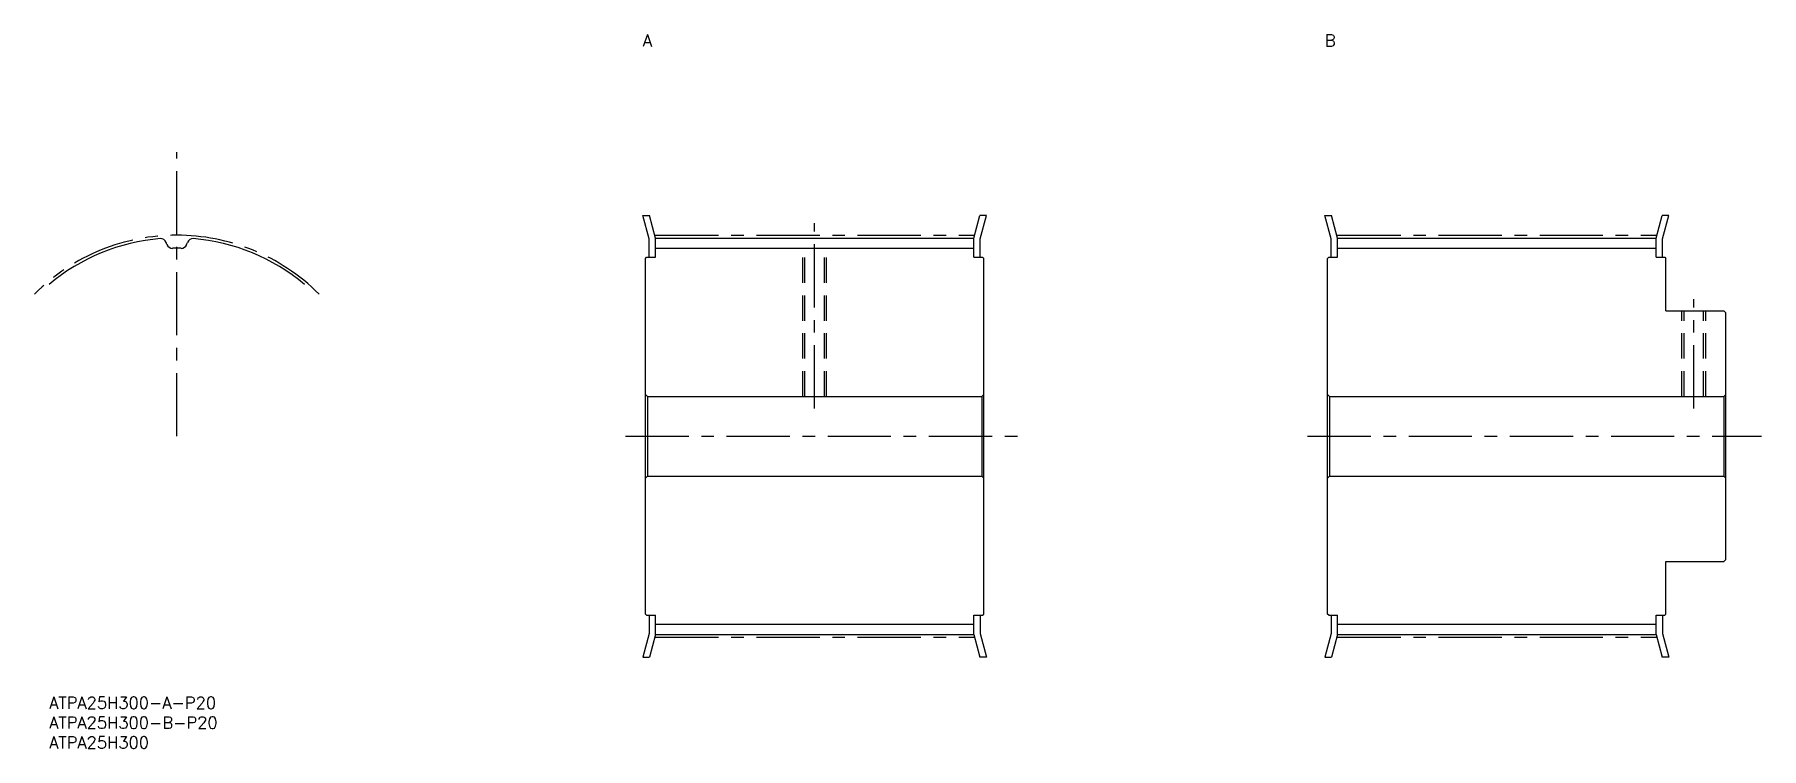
# Model space of a CAD drawing. Extents: x -4 to 430, y -13 to 166.
import ezdxf

# ---------------------------------------------------------------- set-up
doc = ezdxf.new("R2010")
doc.units = 0
doc.header["$LTSCALE"] = 0.5
doc.linetypes.add('CENTER', pattern=[50.8, 31.75, -6.35, 6.35, -6.35])
doc.linetypes.add('DASHED', pattern=[19.05, 12.7, -6.35])
for name, color, linetype in [('MSM_CENTER', 1, 'CENTER'), ('MSM_CONTINUOUS', 7, 'CONTINUOUS'), ('MSM_DASHED', 4, 'DASHED'), ('MSM_PART_NUMBER', 7, 'CONTINUOUS')]:
    doc.layers.add(name, color=color, linetype=linetype)
doc.styles.get("Standard").update_dxf_attribs({"font": 'txt.shx', "height": 3, "bigfont": 'bigfont.shx'})

# ---------------------------------------------------------------- blocks, each defined once
blk = doc.blocks.new('*U37')
at = {"layer": 'MSM_PART_NUMBER'}
blk.add_text('ATPA25H300-A-P20', height=3, dxfattribs=at).set_placement((0, -3))
blk = doc.blocks.new('*U38')
at = {"layer": 'MSM_PART_NUMBER'}
blk.add_text('ATPA25H300-B-P20', height=3, dxfattribs=at).set_placement((0, -8))
blk = doc.blocks.new('*U39')
at = {"layer": 'MSM_PART_NUMBER'}
blk.add_text('ATPA25H300', height=3, dxfattribs=at).set_placement((0, -13))
blk = doc.blocks.new('*U40')
at = {"layer": 'MSM_PART_NUMBER'}
blk.add_text('A', height=3, dxfattribs=at).set_placement((149.08, 163.5))
blk = doc.blocks.new('*U41')
at = {"layer": 'MSM_PART_NUMBER'}
blk.add_text('B', height=3, dxfattribs=at).set_placement((320.42, 163.5))

msp = doc.modelspace()

# ---------------------------------------------------------------- linework, layer by layer
at = {"layer": 'MSM_CENTER'}
for p, q in [((32.04, 65.5), (32.04, 136.88)), ((192.25, 72.5), (192.25, 119.03)), ((152.25, 116.03), (232.25, 116.03)), ((323.59, 116.03), (403.59, 116.03)), ((413.09, 72.5), (413.09, 100)), ((144.75, 65.5), (243.87, 65.5)), ((316.09, 65.5), (430.08, 65.5)), ((152.25, 14.97), (232.25, 14.97)), ((323.59, 14.97), (403.59, 14.97))]:
    msp.add_line(p, q, dxfattribs=at)
msp.add_arc((32.04, 65.5), 50.53, 45, 135, dxfattribs=at)
at = {"layer": 'MSM_CONTINUOUS'}
for p, q in [((150.65, 115.13), (149.08, 121)), ((149.08, 121), (150.74, 121)), ((152.25, 115.34), (150.74, 121)), ((232.25, 115.34), (233.77, 121)), ((235.42, 121), (233.77, 121)), ((233.85, 115.13), (235.42, 121)), ((321.99, 115.13), (320.42, 121)), ((320.42, 121), (322.08, 121)), ((323.59, 115.34), (322.08, 121)), ((403.59, 115.34), (405.11, 121)), ((406.77, 121), (405.11, 121)), ((405.19, 115.13), (406.77, 121)), ((29.55, 113.71), (29.36, 114.24)), ((34.52, 113.71), (34.72, 114.24)), ((150.65, 110.5), (150.65, 115.13)), ((152.25, 115.34), (232.25, 115.34)), ((152.25, 110.5), (152.25, 115.34)), ((232.25, 110.5), (232.25, 115.34)), ((233.85, 110.5), (233.85, 115.13)), ((321.99, 110.5), (321.99, 115.13)), ((323.59, 115.34), (403.59, 115.34)), ((323.59, 110.5), (323.59, 115.34)), ((403.59, 110.5), (403.59, 115.34)), ((405.19, 110.5), (405.19, 115.13)), ((149.75, 110.2), (150.05, 110.5)), ((149.75, 20.8), (149.75, 110.2)), ((150.05, 110.5), (152.25, 110.5)), ((152.25, 112.75), (232.25, 112.75)), ((232.25, 110.5), (234.45, 110.5)), ((234.45, 110.5), (234.75, 110.2)), ((234.75, 20.8), (234.75, 110.2)), ((321.09, 110.2), (321.39, 110.5)), ((321.09, 20.8), (321.09, 110.2)), ((321.39, 110.5), (323.59, 110.5)), ((323.59, 112.75), (403.59, 112.75)), ((403.59, 110.5), (405.79, 110.5)), ((405.79, 110.5), (406.09, 110.2)), ((406.09, 97), (406.09, 110.2)), ((406.09, 97), (420.59, 97)), ((421.09, 96.5), (420.59, 97)), ((421.09, 34.5), (421.09, 96.5)), ((149.75, 76), (150.25, 75.5)), ((150.25, 75.5), (234.25, 75.5)), ((150.25, 75.5), (150.25, 55.5)), ((234.75, 76), (234.25, 75.5)), ((234.25, 75.5), (234.25, 55.5)), ((321.09, 76), (321.59, 75.5)), ((321.59, 75.5), (420.59, 75.5)), ((321.59, 75.5), (321.59, 55.5)), ((420.59, 75.5), (421.09, 76)), ((420.59, 75.5), (420.59, 55.5)), ((149.75, 55), (150.25, 55.5)), ((150.25, 55.5), (234.25, 55.5)), ((234.75, 55), (234.25, 55.5)), ((321.09, 55), (321.59, 55.5)), ((321.59, 55.5), (420.59, 55.5)), ((420.59, 55.5), (421.09, 55)), ((406.09, 20.8), (406.09, 34)), ((406.09, 34), (420.59, 34)), ((420.59, 34), (421.09, 34.5)), ((150.05, 20.5), (149.75, 20.8)), ((150.05, 20.5), (152.25, 20.5)), ((150.65, 20.5), (150.65, 15.87)), ((152.25, 15.65), (152.25, 20.5)), ((152.25, 18.24), (232.25, 18.24)), ((232.25, 15.65), (232.25, 20.5)), ((232.25, 20.5), (234.45, 20.5)), ((233.85, 20.5), (233.85, 15.87)), ((234.45, 20.5), (234.75, 20.8)), ((321.39, 20.5), (321.09, 20.8)), ((321.39, 20.5), (323.59, 20.5)), ((321.99, 20.5), (321.99, 15.87)), ((323.59, 15.65), (323.59, 20.5)), ((323.59, 18.24), (403.59, 18.24)), ((403.59, 20.5), (405.79, 20.5)), ((403.59, 15.65), (403.59, 20.5)), ((405.19, 20.5), (405.19, 15.87)), ((405.79, 20.5), (406.09, 20.8)), ((150.65, 15.87), (149.08, 10)), ((152.25, 15.65), (150.74, 10)), ((152.25, 15.65), (232.25, 15.65)), ((232.25, 15.65), (233.77, 10)), ((233.85, 15.87), (235.42, 10)), ((321.99, 15.87), (320.42, 10)), ((323.59, 15.65), (322.08, 10)), ((323.59, 15.65), (403.59, 15.65)), ((403.59, 15.65), (405.11, 10)), ((405.19, 15.87), (406.77, 10)), ((149.08, 10), (150.74, 10)), ((235.42, 10), (233.77, 10)), ((320.42, 10), (322.08, 10)), ((406.77, 10), (405.11, 10))]:
    msp.add_line(p, q, dxfattribs=at)
for centre, radius, start, end in [((32.04, 65.5), 49.85, 94.7543, 130), ((28.03, 113.76), 1.42, 20, 94.7543), ((30.94, 114.21), 1.47, 200, 271.2977), ((33.14, 114.21), 1.47, 268.7023, 340), ((36.05, 113.76), 1.42, 85.2457, 160), ((32.04, 65.5), 49.85, 50, 85.2457), ((32.04, 65.5), 47.26, 88.7023, 91.2977)]:
    msp.add_arc(centre, radius, start, end, dxfattribs=at)
at = {"layer": 'MSM_DASHED'}
for p, q in [((189.25, 75.5), (189.25, 112.75)), ((189.8, 75.5), (189.8, 112.75)), ((194.71, 75.5), (194.71, 112.75)), ((195.25, 75.5), (195.25, 112.75)), ((410.09, 75.5), (410.09, 97)), ((410.64, 75.5), (410.64, 97)), ((415.55, 75.5), (415.55, 97)), ((416.09, 75.5), (416.09, 97))]:
    msp.add_line(p, q, dxfattribs=at)

# ---------------------------------------------------------------- block references
at = {"layer": 'MSM_CONTINUOUS'}
for name in ['*U40', '*U41', '*U37', '*U38', '*U39']:
    msp.add_blockref(name, (0, 0), dxfattribs=at)

doc.saveas('drawing.dxf')
